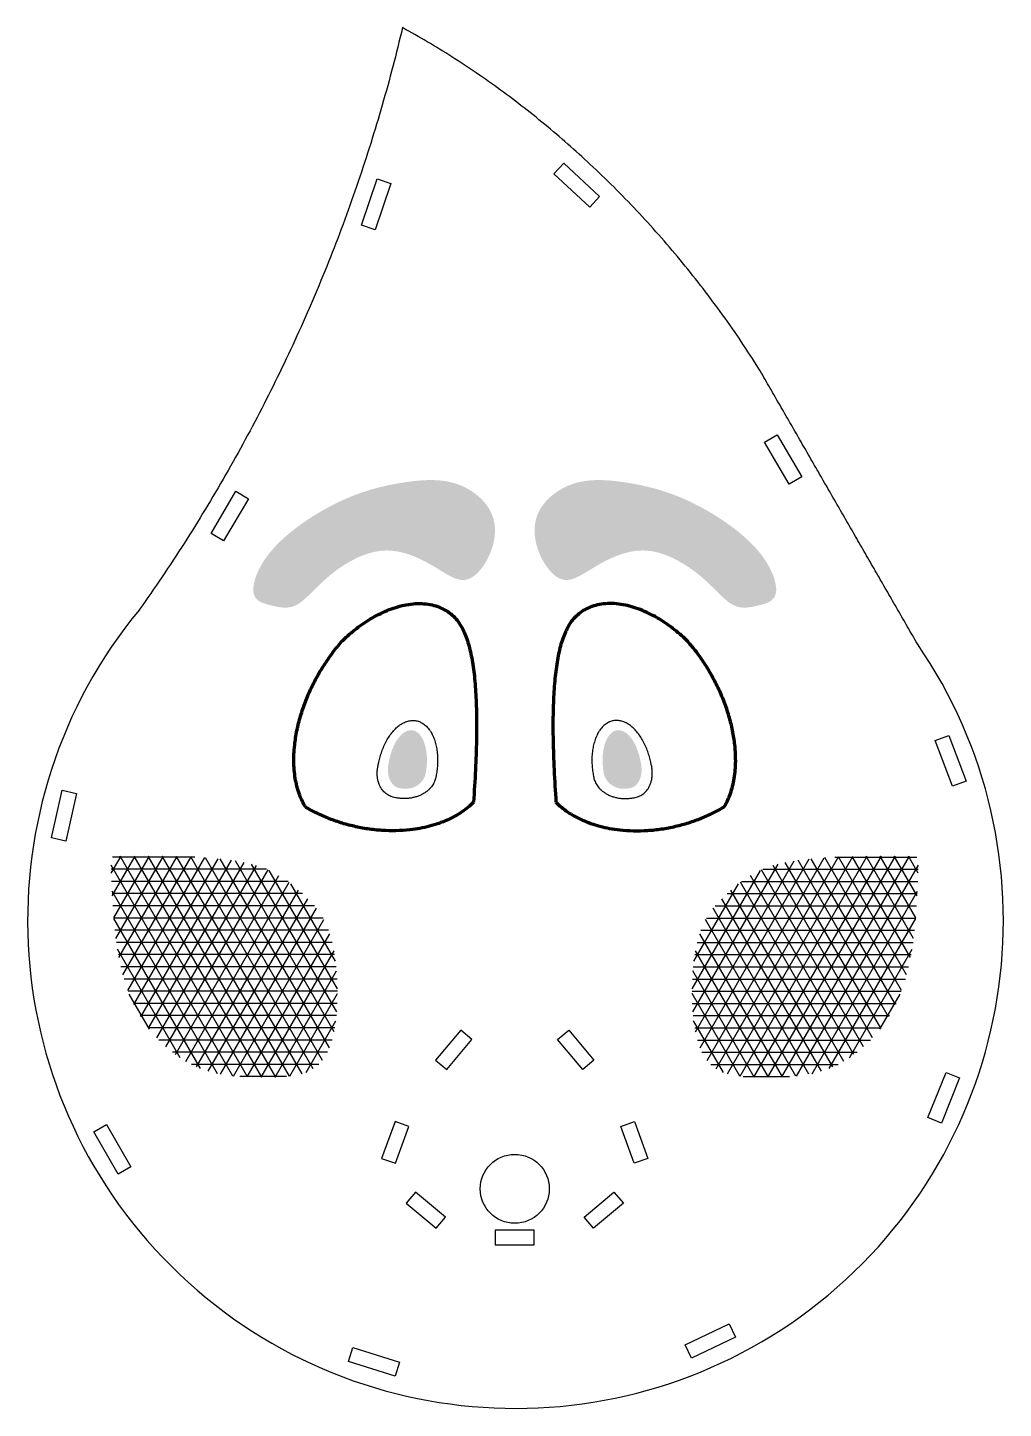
# Model space of a CAD drawing. Header units: millimetres. Extents: x -213 to 898, y -426 to 200.
# Drawn here: x 698.2 to 898.2, y -248 to 35 of the extents above; entities that cross this region are included whole.
import ezdxf

# ---------------------------------------------------------------- set-up
doc = ezdxf.new("R2010")
doc.units = ezdxf.units.MM
for name, color, linetype, true_color in [('Cut', 1, 'Continuous', 0xff0000), ('Etch', 5, 'Continuous', 0x0000ff), ('Line', 18, 'Continuous', 0x000000)]:
    doc.layers.add(name, color=color, linetype=linetype, true_color=true_color)

msp = doc.modelspace()

# ---------------------------------------------------------------- hatches: boundary and pattern name
at = {"layer": 'Etch'}
for points in [[(793.09, -72.41), (793.18, -72.15), (793.27, -71.89), (793.36, -71.63), (793.44, -71.37), (793.52, -71.11), (793.58, -70.85), (793.65, -70.58), (793.71, -70.32), (793.76, -70.06), (793.8, -69.79), (793.84, -69.53), (793.88, -69.27), (793.9, -69), (793.92, -68.74), (793.93, -68.48), (793.94, -68.21), (793.94, -67.95), (793.93, -67.69), (793.92, -67.43), (793.9, -67.17), (793.87, -66.91), (793.83, -66.65), (793.79, -66.39), (793.74, -66.14), (793.68, -65.88), (793.61, -65.63), (793.53, -65.38), (793.45, -65.13), (793.36, -64.88), (793.26, -64.64), (793.15, -64.39), (793.03, -64.15), (792.91, -63.91), (792.77, -63.67), (792.63, -63.44), (792.48, -63.21), (792.32, -62.98), (792.16, -62.75), (791.98, -62.53), (791.8, -62.31), (791.61, -62.09), (791.42, -61.88), (791.22, -61.67), (791.01, -61.46), (790.79, -61.26), (790.57, -61.07), (790.35, -60.87), (790.11, -60.69), (789.88, -60.5), (789.63, -60.32), (789.38, -60.15), (789.13, -59.98), (788.87, -59.82), (788.61, -59.66), (788.34, -59.51), (788.07, -59.36), (787.79, -59.22), (787.51, -59.08), (787.23, -58.95), (786.94, -58.83), (786.65, -58.72), (786.35, -58.61), (786.06, -58.5), (785.76, -58.41), (785.45, -58.32), (785.15, -58.24), (784.84, -58.16), (784.53, -58.09), (784.22, -58.03), (783.9, -57.97), (783.59, -57.92), (783.27, -57.88), (782.95, -57.84), (782.62, -57.81), (781.97, -57.76), (781.3, -57.73), (780.63, -57.73), (779.94, -57.74), (779.25, -57.77), (778.55, -57.82), (777.84, -57.88), (776.4, -58.05), (774.92, -58.27), (773.42, -58.53), (771.88, -58.83), (770.31, -59.2), (769.52, -59.41), (768.71, -59.63), (767.9, -59.88), (767.07, -60.14), (766.24, -60.43), (765.4, -60.74), (764.54, -61.07), (763.68, -61.43), (762.81, -61.81), (761.93, -62.22), (761.04, -62.66), (760.14, -63.12), (759.24, -63.61), (758.33, -64.12), (757.44, -64.65), (756.54, -65.21), (755.66, -65.78), (754.8, -66.37), (753.95, -66.97), (753.12, -67.58), (752.32, -68.21), (751.54, -68.85), (750.79, -69.5), (750.08, -70.15), (749.41, -70.8), (749.09, -71.14), (748.78, -71.47), (748.48, -71.8), (748.2, -72.13), (747.92, -72.46), (747.66, -72.79), (747.4, -73.12), (747.16, -73.45), (746.93, -73.78), (746.71, -74.1), (746.49, -74.42), (746.29, -74.75), (746.11, -75.06), (745.93, -75.38), (745.76, -75.69), (745.6, -76), (745.45, -76.31), (745.31, -76.61), (745.19, -76.9), (745.07, -77.19), (744.96, -77.48), (744.86, -77.76), (744.78, -78.04), (744.7, -78.31), (744.63, -78.57), (744.57, -78.83), (744.52, -79.08), (744.48, -79.32), (744.47, -79.44), (744.45, -79.55), (744.44, -79.67), (744.43, -79.78), (744.42, -79.89), (744.42, -80), (744.42, -80.1), (744.42, -80.21), (744.42, -80.31), (744.42, -80.41), (744.43, -80.51), (744.44, -80.6), (744.45, -80.7), (744.46, -80.79), (744.48, -80.88), (744.5, -80.96), (744.52, -81.05), (744.54, -81.13), (744.56, -81.21), (744.59, -81.28), (744.62, -81.36), (744.65, -81.43), (744.68, -81.51), (744.71, -81.57), (744.75, -81.64), (744.78, -81.71), (744.82, -81.77), (744.86, -81.83), (744.91, -81.9), (744.95, -81.95), (745, -82.01), (745.04, -82.07), (745.09, -82.12), (745.14, -82.17), (745.19, -82.22), (745.25, -82.27), (745.3, -82.32), (745.36, -82.37), (745.41, -82.41), (745.47, -82.46), (745.53, -82.5), (745.59, -82.54), (745.66, -82.58), (745.72, -82.62), (745.78, -82.65), (745.85, -82.69), (745.92, -82.73), (745.98, -82.76), (746.12, -82.83), (746.26, -82.89), (746.41, -82.94), (746.56, -83), (746.71, -83.05), (746.86, -83.1), (747.18, -83.19), (747.5, -83.28), (748.8, -83.59), (749.13, -83.66), (749.46, -83.72), (749.79, -83.78), (749.95, -83.8), (750.12, -83.82), (750.28, -83.84), (750.45, -83.85), (750.61, -83.86), (750.78, -83.87), (750.95, -83.87), (751.11, -83.87), (751.28, -83.86), (751.45, -83.85), (751.61, -83.83), (751.78, -83.81), (751.95, -83.78), (752.03, -83.76), (752.12, -83.74), (752.2, -83.72), (752.29, -83.7), (752.37, -83.67), (752.46, -83.65), (752.54, -83.62), (752.63, -83.59), (752.71, -83.56), (752.8, -83.53), (752.88, -83.49), (752.97, -83.46), (753.05, -83.42), (753.14, -83.38), (753.22, -83.34), (753.31, -83.29), (753.39, -83.25), (753.48, -83.2), (753.65, -83.09), (753.83, -82.98), (754, -82.86), (754.18, -82.73), (754.35, -82.6), (754.53, -82.46), (754.89, -82.15), (755.26, -81.82), (755.64, -81.47), (758.16, -79), (759.14, -78.1), (759.66, -77.64), (760.2, -77.19), (760.76, -76.74), (761.35, -76.29), (761.95, -75.86), (762.58, -75.43), (763.22, -75.02), (763.88, -74.63), (764.55, -74.25), (765.23, -73.9), (765.57, -73.73), (765.92, -73.57), (766.27, -73.42), (766.62, -73.27), (766.97, -73.13), (767.33, -73), (767.68, -72.88), (768.04, -72.76), (768.4, -72.66), (768.75, -72.56), (769.11, -72.47), (769.47, -72.4), (769.83, -72.33), (770.18, -72.27), (770.54, -72.23), (770.9, -72.2), (771.25, -72.17), (771.6, -72.16), (771.96, -72.16), (772.31, -72.17), (772.66, -72.2), (773.01, -72.23), (773.35, -72.27), (773.7, -72.32), (774.04, -72.38), (774.38, -72.44), (774.72, -72.52), (775.06, -72.6), (775.39, -72.69), (775.72, -72.78), (776.05, -72.89), (776.38, -73), (776.7, -73.11), (777.02, -73.23), (777.66, -73.49), (778.28, -73.76), (778.88, -74.04), (779.48, -74.34), (780.05, -74.65), (781.16, -75.27), (784.08, -77.03), (784.51, -77.27), (784.94, -77.49), (785.15, -77.6), (785.36, -77.69), (785.56, -77.78), (785.77, -77.86), (785.97, -77.94), (786.17, -78), (786.27, -78.03), (786.37, -78.06), (786.47, -78.09), (786.56, -78.11), (786.66, -78.13), (786.76, -78.15), (786.85, -78.16), (786.95, -78.18), (787.05, -78.19), (787.14, -78.2), (787.24, -78.2), (787.33, -78.21), (787.43, -78.21), (787.53, -78.2), (787.62, -78.2), (787.71, -78.19), (787.81, -78.18), (787.9, -78.17), (788, -78.15), (788.09, -78.13), (788.19, -78.11), (788.28, -78.08), (788.37, -78.06), (788.47, -78.02), (788.56, -77.99), (788.65, -77.95), (788.75, -77.91), (788.84, -77.87), (788.93, -77.83), (789.02, -77.78), (789.11, -77.73), (789.21, -77.67), (789.3, -77.62), (789.39, -77.56), (789.48, -77.5), (789.57, -77.43), (789.66, -77.37), (789.75, -77.3), (789.84, -77.23), (789.93, -77.16), (790.1, -77.01), (790.27, -76.85), (790.45, -76.68), (790.61, -76.5), (790.78, -76.32), (790.94, -76.13), (791.1, -75.93), (791.26, -75.73), (791.42, -75.52), (791.57, -75.31), (791.72, -75.09), (791.86, -74.86), (792, -74.63), (792.14, -74.4), (792.27, -74.16), (792.4, -73.92), (792.53, -73.67), (792.65, -73.42), (792.77, -73.17), (792.88, -72.92), (792.98, -72.66)], [(774.71, -120.92), (774.62, -120.91), (774.54, -120.9), (774.46, -120.89), (774.37, -120.87), (774.29, -120.85), (774.21, -120.83), (774.12, -120.8), (774.04, -120.77), (773.96, -120.74), (773.88, -120.71), (773.84, -120.69), (773.8, -120.67), (773.76, -120.65), (773.72, -120.63), (773.68, -120.61), (773.64, -120.59), (773.6, -120.56), (773.56, -120.54), (773.52, -120.52), (773.48, -120.49), (773.44, -120.46), (773.4, -120.44), (773.37, -120.41), (773.33, -120.38), (773.26, -120.32), (773.18, -120.26), (773.11, -120.19), (773.04, -120.12), (772.98, -120.05), (772.91, -119.98), (772.85, -119.9), (772.78, -119.82), (772.72, -119.73), (772.67, -119.65), (772.61, -119.56), (772.56, -119.47), (772.51, -119.37), (772.46, -119.28), (772.41, -119.18), (772.36, -119.07), (772.32, -118.97), (772.28, -118.86), (772.25, -118.76), (772.21, -118.65), (772.18, -118.54), (772.15, -118.42), (772.12, -118.31), (772.1, -118.19), (772.08, -118.07), (772.06, -117.96), (772.04, -117.84), (772.03, -117.72), (772.02, -117.6), (772.01, -117.47), (772, -117.35), (772, -117.23), (772, -117.11), (772, -116.98), (772.01, -116.86), (772.01, -116.74), (772.02, -116.62), (772.03, -116.49), (772.04, -116.37), (772.07, -116.13), (772.11, -115.89), (772.16, -115.66), (772.21, -115.43), (772.28, -115.1), (772.35, -114.76), (772.43, -114.43), (772.51, -114.1), (772.61, -113.76), (772.72, -113.43), (772.83, -113.1), (772.96, -112.77), (773.09, -112.45), (773.23, -112.14), (773.38, -111.84), (773.46, -111.69), (773.54, -111.54), (773.62, -111.4), (773.7, -111.26), (773.79, -111.12), (773.88, -110.99), (773.96, -110.86), (774.05, -110.74), (774.14, -110.61), (774.24, -110.5), (774.33, -110.38), (774.43, -110.27), (774.52, -110.17), (774.62, -110.07), (774.71, -109.97), (774.81, -109.88), (774.91, -109.79), (775.01, -109.7), (775.11, -109.63), (775.21, -109.55), (775.31, -109.48), (775.41, -109.42), (775.51, -109.36), (775.56, -109.33), (775.61, -109.3), (775.66, -109.28), (775.71, -109.25), (775.76, -109.23), (775.81, -109.21), (775.86, -109.19), (775.91, -109.17), (775.96, -109.15), (776.01, -109.13), (776.05, -109.12), (776.1, -109.1), (776.15, -109.09), (776.2, -109.07), (776.25, -109.06), (776.3, -109.05), (776.35, -109.04), (776.39, -109.03), (776.44, -109.03), (776.49, -109.02), (776.54, -109.02), (776.58, -109.01), (776.63, -109.01), (776.68, -109.01), (776.72, -109.01), (776.77, -109.01), (776.81, -109.01), (776.86, -109.01), (776.9, -109.01), (776.95, -109.02), (776.99, -109.02), (777.04, -109.03), (777.08, -109.03), (777.12, -109.04), (777.17, -109.05), (777.21, -109.06), (777.25, -109.07), (777.29, -109.08), (777.33, -109.09), (777.38, -109.11), (777.42, -109.12), (777.46, -109.14), (777.5, -109.15), (777.54, -109.17), (777.59, -109.19), (777.63, -109.21), (777.67, -109.23), (777.71, -109.25), (777.75, -109.27), (777.79, -109.3), (777.84, -109.32), (777.88, -109.35), (777.92, -109.37), (777.96, -109.4), (778, -109.43), (778.04, -109.46), (778.08, -109.49), (778.12, -109.52), (778.16, -109.56), (778.2, -109.59), (778.24, -109.63), (778.28, -109.66), (778.36, -109.74), (778.44, -109.82), (778.52, -109.91), (778.6, -110), (778.67, -110.09), (778.74, -110.19), (778.82, -110.3), (778.89, -110.4), (778.96, -110.52), (779.02, -110.63), (779.09, -110.75), (779.15, -110.88), (779.22, -111.01), (779.28, -111.14), (779.33, -111.28), (779.39, -111.42), (779.44, -111.56), (779.49, -111.71), (779.54, -111.86), (779.59, -112.01), (779.64, -112.17), (779.68, -112.33), (779.72, -112.49), (779.75, -112.66), (779.82, -112.99), (779.88, -113.34), (779.92, -113.69), (779.96, -114.05), (779.98, -114.41), (780, -114.77), (780, -115.13), (779.99, -115.49), (779.98, -115.85), (779.96, -116.2), (779.93, -116.56), (779.89, -116.9), (779.84, -117.24), (779.76, -117.76), (779.74, -117.85), (779.72, -117.94), (779.69, -118.04), (779.67, -118.13), (779.64, -118.22), (779.61, -118.32), (779.58, -118.41), (779.54, -118.5), (779.5, -118.6), (779.46, -118.69), (779.41, -118.78), (779.37, -118.87), (779.32, -118.96), (779.26, -119.05), (779.21, -119.14), (779.15, -119.23), (779.09, -119.31), (779.03, -119.4), (778.96, -119.48), (778.89, -119.56), (778.82, -119.64), (778.74, -119.72), (778.67, -119.8), (778.59, -119.87), (778.51, -119.95), (778.42, -120.02), (778.34, -120.09), (778.25, -120.15), (778.16, -120.22), (778.07, -120.28), (777.97, -120.34), (777.88, -120.4), (777.78, -120.45), (777.68, -120.51), (777.58, -120.56), (777.48, -120.6), (777.38, -120.65), (777.27, -120.69), (777.17, -120.73), (777.06, -120.77), (776.95, -120.8), (776.85, -120.83), (776.74, -120.86), (776.63, -120.89), (776.52, -120.91), (776.41, -120.93), (776.3, -120.95), (776.19, -120.96), (776.08, -120.98), (775.97, -120.99), (775.86, -120.99), (775.76, -121), (775.65, -121), (775.54, -121), (775.43, -121), (775.33, -120.99), (775.22, -120.99), (775.12, -120.98), (775.01, -120.97), (774.91, -120.95), (774.81, -120.94)]]:
    msp.add_hatch(color=256, dxfattribs=at).paths.add_polyline_path(points, flags=0)
at = {"layer": 'Etch', "extrusion": (0, 0, -1)}
for points in [[(-802.91, -72.41), (-802.82, -72.15), (-802.73, -71.89), (-802.64, -71.63), (-802.56, -71.37), (-802.48, -71.11), (-802.42, -70.85), (-802.35, -70.58), (-802.29, -70.32), (-802.24, -70.06), (-802.2, -69.79), (-802.16, -69.53), (-802.12, -69.27), (-802.1, -69), (-802.08, -68.74), (-802.07, -68.48), (-802.06, -68.21), (-802.06, -67.95), (-802.07, -67.69), (-802.08, -67.43), (-802.1, -67.17), (-802.13, -66.91), (-802.17, -66.65), (-802.21, -66.39), (-802.26, -66.14), (-802.32, -65.88), (-802.39, -65.63), (-802.47, -65.38), (-802.55, -65.13), (-802.64, -64.88), (-802.74, -64.64), (-802.85, -64.39), (-802.97, -64.15), (-803.09, -63.91), (-803.23, -63.67), (-803.37, -63.44), (-803.52, -63.21), (-803.68, -62.98), (-803.84, -62.75), (-804.02, -62.53), (-804.2, -62.31), (-804.39, -62.09), (-804.58, -61.88), (-804.78, -61.67), (-804.99, -61.46), (-805.21, -61.26), (-805.43, -61.07), (-805.65, -60.87), (-805.89, -60.69), (-806.12, -60.5), (-806.37, -60.32), (-806.62, -60.15), (-806.87, -59.98), (-807.13, -59.82), (-807.39, -59.66), (-807.66, -59.51), (-807.93, -59.36), (-808.21, -59.22), (-808.49, -59.08), (-808.77, -58.95), (-809.06, -58.83), (-809.35, -58.72), (-809.65, -58.61), (-809.94, -58.5), (-810.24, -58.41), (-810.55, -58.32), (-810.85, -58.24), (-811.16, -58.16), (-811.47, -58.09), (-811.78, -58.03), (-812.1, -57.97), (-812.41, -57.92), (-812.73, -57.88), (-813.05, -57.84), (-813.38, -57.81), (-814.03, -57.76), (-814.7, -57.73), (-815.37, -57.73), (-816.06, -57.74), (-816.75, -57.77), (-817.45, -57.82), (-818.16, -57.88), (-819.6, -58.05), (-821.08, -58.27), (-822.58, -58.53), (-824.12, -58.83), (-825.69, -59.2), (-826.48, -59.41), (-827.29, -59.63), (-828.1, -59.88), (-828.93, -60.14), (-829.76, -60.43), (-830.6, -60.74), (-831.46, -61.07), (-832.32, -61.43), (-833.19, -61.81), (-834.07, -62.22), (-834.96, -62.66), (-835.86, -63.12), (-836.76, -63.61), (-837.67, -64.12), (-838.56, -64.65), (-839.46, -65.21), (-840.34, -65.78), (-841.2, -66.37), (-842.05, -66.97), (-842.88, -67.58), (-843.68, -68.21), (-844.46, -68.85), (-845.21, -69.5), (-845.92, -70.15), (-846.59, -70.8), (-846.91, -71.14), (-847.22, -71.47), (-847.52, -71.8), (-847.8, -72.13), (-848.08, -72.46), (-848.34, -72.79), (-848.6, -73.12), (-848.84, -73.45), (-849.07, -73.78), (-849.29, -74.1), (-849.51, -74.42), (-849.71, -74.75), (-849.89, -75.06), (-850.07, -75.38), (-850.24, -75.69), (-850.4, -76), (-850.55, -76.31), (-850.69, -76.61), (-850.81, -76.9), (-850.93, -77.19), (-851.04, -77.48), (-851.14, -77.76), (-851.22, -78.04), (-851.3, -78.31), (-851.37, -78.57), (-851.43, -78.83), (-851.48, -79.08), (-851.52, -79.32), (-851.53, -79.44), (-851.55, -79.55), (-851.56, -79.67), (-851.57, -79.78), (-851.58, -79.89), (-851.58, -80), (-851.58, -80.1), (-851.58, -80.21), (-851.58, -80.31), (-851.58, -80.41), (-851.57, -80.51), (-851.56, -80.6), (-851.55, -80.7), (-851.54, -80.79), (-851.52, -80.88), (-851.5, -80.96), (-851.48, -81.05), (-851.46, -81.13), (-851.44, -81.21), (-851.41, -81.28), (-851.38, -81.36), (-851.35, -81.43), (-851.32, -81.51), (-851.29, -81.57), (-851.25, -81.64), (-851.22, -81.71), (-851.18, -81.77), (-851.14, -81.83), (-851.09, -81.9), (-851.05, -81.95), (-851, -82.01), (-850.96, -82.07), (-850.91, -82.12), (-850.86, -82.17), (-850.81, -82.22), (-850.75, -82.27), (-850.7, -82.32), (-850.64, -82.37), (-850.59, -82.41), (-850.53, -82.46), (-850.47, -82.5), (-850.41, -82.54), (-850.34, -82.58), (-850.28, -82.62), (-850.22, -82.65), (-850.15, -82.69), (-850.08, -82.73), (-850.02, -82.76), (-849.88, -82.83), (-849.74, -82.89), (-849.59, -82.94), (-849.44, -83), (-849.29, -83.05), (-849.14, -83.1), (-848.82, -83.19), (-848.5, -83.28), (-847.2, -83.59), (-846.87, -83.66), (-846.54, -83.72), (-846.21, -83.78), (-846.05, -83.8), (-845.88, -83.82), (-845.72, -83.84), (-845.55, -83.85), (-845.39, -83.86), (-845.22, -83.87), (-845.05, -83.87), (-844.89, -83.87), (-844.72, -83.86), (-844.55, -83.85), (-844.39, -83.83), (-844.22, -83.81), (-844.05, -83.78), (-843.97, -83.76), (-843.88, -83.74), (-843.8, -83.72), (-843.71, -83.7), (-843.63, -83.67), (-843.54, -83.65), (-843.46, -83.62), (-843.37, -83.59), (-843.29, -83.56), (-843.2, -83.53), (-843.12, -83.49), (-843.03, -83.46), (-842.95, -83.42), (-842.86, -83.38), (-842.78, -83.34), (-842.69, -83.29), (-842.61, -83.25), (-842.52, -83.2), (-842.35, -83.09), (-842.17, -82.98), (-842, -82.86), (-841.82, -82.73), (-841.65, -82.6), (-841.47, -82.46), (-841.11, -82.15), (-840.74, -81.82), (-840.36, -81.47), (-837.84, -79), (-836.86, -78.1), (-836.34, -77.64), (-835.8, -77.19), (-835.24, -76.74), (-834.65, -76.29), (-834.05, -75.86), (-833.42, -75.43), (-832.78, -75.02), (-832.12, -74.63), (-831.45, -74.25), (-830.77, -73.9), (-830.43, -73.73), (-830.08, -73.57), (-829.73, -73.42), (-829.38, -73.27), (-829.03, -73.13), (-828.67, -73), (-828.32, -72.88), (-827.96, -72.76), (-827.6, -72.66), (-827.25, -72.56), (-826.89, -72.47), (-826.53, -72.4), (-826.17, -72.33), (-825.82, -72.27), (-825.46, -72.23), (-825.1, -72.2), (-824.75, -72.17), (-824.4, -72.16), (-824.04, -72.16), (-823.69, -72.17), (-823.34, -72.2), (-822.99, -72.23), (-822.65, -72.27), (-822.3, -72.32), (-821.96, -72.38), (-821.62, -72.44), (-821.28, -72.52), (-820.94, -72.6), (-820.61, -72.69), (-820.28, -72.78), (-819.95, -72.89), (-819.62, -73), (-819.3, -73.11), (-818.98, -73.23), (-818.34, -73.49), (-817.72, -73.76), (-817.12, -74.04), (-816.52, -74.34), (-815.95, -74.65), (-814.84, -75.27), (-811.92, -77.03), (-811.49, -77.27), (-811.06, -77.49), (-810.85, -77.6), (-810.64, -77.69), (-810.44, -77.78), (-810.23, -77.86), (-810.03, -77.94), (-809.83, -78), (-809.73, -78.03), (-809.63, -78.06), (-809.53, -78.09), (-809.44, -78.11), (-809.34, -78.13), (-809.24, -78.15), (-809.15, -78.16), (-809.05, -78.18), (-808.95, -78.19), (-808.86, -78.2), (-808.76, -78.2), (-808.67, -78.21), (-808.57, -78.21), (-808.47, -78.2), (-808.38, -78.2), (-808.29, -78.19), (-808.19, -78.18), (-808.1, -78.17), (-808, -78.15), (-807.91, -78.13), (-807.81, -78.11), (-807.72, -78.08), (-807.63, -78.06), (-807.53, -78.02), (-807.44, -77.99), (-807.35, -77.95), (-807.25, -77.91), (-807.16, -77.87), (-807.07, -77.83), (-806.98, -77.78), (-806.89, -77.73), (-806.79, -77.67), (-806.7, -77.62), (-806.61, -77.56), (-806.52, -77.5), (-806.43, -77.43), (-806.34, -77.37), (-806.25, -77.3), (-806.16, -77.23), (-806.07, -77.16), (-805.9, -77.01), (-805.73, -76.85), (-805.55, -76.68), (-805.39, -76.5), (-805.22, -76.32), (-805.06, -76.13), (-804.9, -75.93), (-804.74, -75.73), (-804.58, -75.52), (-804.43, -75.31), (-804.28, -75.09), (-804.14, -74.86), (-804, -74.63), (-803.86, -74.4), (-803.73, -74.16), (-803.6, -73.92), (-803.47, -73.67), (-803.35, -73.42), (-803.23, -73.17), (-803.12, -72.92), (-803.02, -72.66)], [(-821.29, -120.92), (-821.38, -120.91), (-821.46, -120.9), (-821.54, -120.89), (-821.63, -120.87), (-821.71, -120.85), (-821.79, -120.83), (-821.88, -120.8), (-821.96, -120.77), (-822.04, -120.74), (-822.12, -120.71), (-822.16, -120.69), (-822.2, -120.67), (-822.24, -120.65), (-822.28, -120.63), (-822.32, -120.61), (-822.36, -120.59), (-822.4, -120.56), (-822.44, -120.54), (-822.48, -120.52), (-822.52, -120.49), (-822.56, -120.46), (-822.6, -120.44), (-822.63, -120.41), (-822.67, -120.38), (-822.74, -120.32), (-822.82, -120.26), (-822.89, -120.19), (-822.96, -120.12), (-823.02, -120.05), (-823.09, -119.98), (-823.15, -119.9), (-823.22, -119.82), (-823.28, -119.73), (-823.33, -119.65), (-823.39, -119.56), (-823.44, -119.47), (-823.49, -119.37), (-823.54, -119.28), (-823.59, -119.18), (-823.64, -119.07), (-823.68, -118.97), (-823.72, -118.86), (-823.75, -118.76), (-823.79, -118.65), (-823.82, -118.54), (-823.85, -118.42), (-823.88, -118.31), (-823.9, -118.19), (-823.92, -118.07), (-823.94, -117.96), (-823.96, -117.84), (-823.97, -117.72), (-823.98, -117.6), (-823.99, -117.47), (-824, -117.35), (-824, -117.23), (-824, -117.11), (-824, -116.98), (-823.99, -116.86), (-823.99, -116.74), (-823.98, -116.62), (-823.97, -116.49), (-823.96, -116.37), (-823.93, -116.13), (-823.89, -115.89), (-823.84, -115.66), (-823.79, -115.43), (-823.72, -115.1), (-823.65, -114.76), (-823.57, -114.43), (-823.49, -114.1), (-823.39, -113.76), (-823.28, -113.43), (-823.17, -113.1), (-823.04, -112.77), (-822.91, -112.45), (-822.77, -112.14), (-822.62, -111.84), (-822.54, -111.69), (-822.46, -111.54), (-822.38, -111.4), (-822.3, -111.26), (-822.21, -111.12), (-822.12, -110.99), (-822.04, -110.86), (-821.95, -110.74), (-821.86, -110.61), (-821.76, -110.5), (-821.67, -110.38), (-821.57, -110.27), (-821.48, -110.17), (-821.38, -110.07), (-821.29, -109.97), (-821.19, -109.88), (-821.09, -109.79), (-820.99, -109.7), (-820.89, -109.63), (-820.79, -109.55), (-820.69, -109.48), (-820.59, -109.42), (-820.49, -109.36), (-820.44, -109.33), (-820.39, -109.3), (-820.34, -109.28), (-820.29, -109.25), (-820.24, -109.23), (-820.19, -109.21), (-820.14, -109.19), (-820.09, -109.17), (-820.04, -109.15), (-819.99, -109.13), (-819.95, -109.12), (-819.9, -109.1), (-819.85, -109.09), (-819.8, -109.07), (-819.75, -109.06), (-819.7, -109.05), (-819.65, -109.04), (-819.61, -109.03), (-819.56, -109.03), (-819.51, -109.02), (-819.46, -109.02), (-819.42, -109.01), (-819.37, -109.01), (-819.32, -109.01), (-819.28, -109.01), (-819.23, -109.01), (-819.19, -109.01), (-819.14, -109.01), (-819.1, -109.01), (-819.05, -109.02), (-819.01, -109.02), (-818.96, -109.03), (-818.92, -109.03), (-818.88, -109.04), (-818.83, -109.05), (-818.79, -109.06), (-818.75, -109.07), (-818.71, -109.08), (-818.67, -109.09), (-818.62, -109.11), (-818.58, -109.12), (-818.54, -109.14), (-818.5, -109.15), (-818.46, -109.17), (-818.41, -109.19), (-818.37, -109.21), (-818.33, -109.23), (-818.29, -109.25), (-818.25, -109.27), (-818.21, -109.3), (-818.16, -109.32), (-818.12, -109.35), (-818.08, -109.37), (-818.04, -109.4), (-818, -109.43), (-817.96, -109.46), (-817.92, -109.49), (-817.88, -109.52), (-817.84, -109.56), (-817.8, -109.59), (-817.76, -109.63), (-817.72, -109.66), (-817.64, -109.74), (-817.56, -109.82), (-817.48, -109.91), (-817.4, -110), (-817.33, -110.09), (-817.26, -110.19), (-817.18, -110.3), (-817.11, -110.4), (-817.04, -110.52), (-816.98, -110.63), (-816.91, -110.75), (-816.85, -110.88), (-816.78, -111.01), (-816.72, -111.14), (-816.67, -111.28), (-816.61, -111.42), (-816.56, -111.56), (-816.51, -111.71), (-816.46, -111.86), (-816.41, -112.01), (-816.36, -112.17), (-816.32, -112.33), (-816.28, -112.49), (-816.25, -112.66), (-816.18, -112.99), (-816.12, -113.34), (-816.08, -113.69), (-816.04, -114.05), (-816.02, -114.41), (-816, -114.77), (-816, -115.13), (-816.01, -115.49), (-816.02, -115.85), (-816.04, -116.2), (-816.07, -116.56), (-816.11, -116.9), (-816.16, -117.24), (-816.24, -117.76), (-816.26, -117.85), (-816.28, -117.94), (-816.31, -118.04), (-816.33, -118.13), (-816.36, -118.22), (-816.39, -118.32), (-816.42, -118.41), (-816.46, -118.5), (-816.5, -118.6), (-816.54, -118.69), (-816.59, -118.78), (-816.63, -118.87), (-816.68, -118.96), (-816.74, -119.05), (-816.79, -119.14), (-816.85, -119.23), (-816.91, -119.31), (-816.97, -119.4), (-817.04, -119.48), (-817.11, -119.56), (-817.18, -119.64), (-817.26, -119.72), (-817.33, -119.8), (-817.41, -119.87), (-817.49, -119.95), (-817.58, -120.02), (-817.66, -120.09), (-817.75, -120.15), (-817.84, -120.22), (-817.93, -120.28), (-818.03, -120.34), (-818.12, -120.4), (-818.22, -120.45), (-818.32, -120.51), (-818.42, -120.56), (-818.52, -120.6), (-818.62, -120.65), (-818.73, -120.69), (-818.83, -120.73), (-818.94, -120.77), (-819.05, -120.8), (-819.15, -120.83), (-819.26, -120.86), (-819.37, -120.89), (-819.48, -120.91), (-819.59, -120.93), (-819.7, -120.95), (-819.81, -120.96), (-819.92, -120.98), (-820.03, -120.99), (-820.14, -120.99), (-820.24, -121), (-820.35, -121), (-820.46, -121), (-820.57, -121), (-820.67, -120.99), (-820.78, -120.99), (-820.88, -120.98), (-820.99, -120.97), (-821.09, -120.95), (-821.19, -120.94)]]:
    msp.add_hatch(color=256, dxfattribs=at).paths.add_polyline_path(points, flags=0)
h = msp.add_hatch(dxfattribs=at)
h.set_pattern_fill('Grid60', color=256, scale=10, style=0, pattern_type=2)
h.set_pattern_definition([(0, (-697, -45), (0, 2.5), []), (60, (-697, -45), (-2.165064, 1.25), []), (120, (-697, -45), (-2.165064, -1.25), [])])
h.paths.add_polyline_path([(-721.31, -134.78), (-725.82, -134.8), (-731.29, -134.94), (-734.16, -135.09), (-737, -135.31), (-738.38, -135.46), (-739.72, -135.63), (-741, -135.82), (-742.22, -136.04), (-742.8, -136.16), (-743.36, -136.29), (-743.9, -136.43), (-744.43, -136.57), (-744.94, -136.72), (-745.43, -136.87), (-745.91, -137.03), (-746.37, -137.2), (-746.82, -137.37), (-747.25, -137.55), (-747.67, -137.73), (-748.08, -137.92), (-748.47, -138.11), (-748.85, -138.31), (-749.22, -138.51), (-749.58, -138.72), (-749.93, -138.92), (-750.27, -139.14), (-750.6, -139.35), (-750.92, -139.57), (-751.54, -140.01), (-752.13, -140.47), (-752.7, -140.93), (-753.25, -141.39), (-754.3, -142.34), (-755.33, -143.29), (-755.83, -143.78), (-756.32, -144.28), (-756.56, -144.55), (-756.8, -144.81), (-757.03, -145.09), (-757.26, -145.37), (-757.49, -145.66), (-757.71, -145.96), (-757.93, -146.27), (-758.14, -146.59), (-758.35, -146.92), (-758.56, -147.26), (-758.76, -147.61), (-758.96, -147.98), (-759.15, -148.36), (-759.33, -148.76), (-759.51, -149.17), (-759.69, -149.6), (-759.85, -150.04), (-760.02, -150.5), (-760.17, -150.98), (-760.32, -151.48), (-760.46, -151.99), (-760.6, -152.53), (-760.73, -153.09), (-760.85, -153.67), (-760.96, -154.27), (-761.07, -154.89), (-761.26, -156.19), (-761.42, -157.55), (-761.54, -158.96), (-761.62, -160.41), (-761.67, -161.88), (-761.67, -163.36), (-761.64, -164.84), (-761.56, -166.31), (-761.43, -167.75), (-761.35, -168.45), (-761.25, -169.14), (-761.15, -169.82), (-761.03, -170.49), (-760.9, -171.14), (-760.75, -171.77), (-760.59, -172.38), (-760.42, -172.97), (-760.23, -173.53), (-760.14, -173.8), (-760.03, -174.07), (-759.93, -174.33), (-759.82, -174.59), (-759.71, -174.83), (-759.59, -175.07), (-759.47, -175.31), (-759.35, -175.53), (-759.22, -175.75), (-759.09, -175.96), (-758.96, -176.16), (-758.82, -176.36), (-758.68, -176.55), (-758.53, -176.74), (-758.39, -176.91), (-758.24, -177.08), (-758.08, -177.25), (-757.93, -177.41), (-757.77, -177.56), (-757.6, -177.71), (-757.44, -177.85), (-757.27, -177.98), (-757.1, -178.11), (-756.92, -178.24), (-756.75, -178.36), (-756.57, -178.47), (-756.39, -178.58), (-756.2, -178.69), (-756.02, -178.78), (-755.83, -178.88), (-755.64, -178.97), (-755.44, -179.05), (-755.25, -179.14), (-755.05, -179.21), (-754.85, -179.29), (-754.65, -179.35), (-754.45, -179.42), (-754.24, -179.48), (-754.03, -179.54), (-753.82, -179.59), (-753.4, -179.69), (-752.97, -179.77), (-752.53, -179.84), (-752.09, -179.9), (-751.64, -179.96), (-751.19, -180), (-750.74, -180.03), (-749.82, -180.08), (-748.88, -180.1), (-747, -180.11), (-743.22, -180.07), (-742.28, -180.03), (-741.33, -179.98), (-740.39, -179.9), (-739.45, -179.79), (-738.5, -179.66), (-738.03, -179.58), (-737.56, -179.49), (-737.08, -179.4), (-736.61, -179.29), (-736.14, -179.17), (-735.67, -179.05), (-735.2, -178.91), (-734.72, -178.76), (-734.25, -178.6), (-733.78, -178.42), (-733.31, -178.23), (-732.84, -178.03), (-732.36, -177.82), (-731.89, -177.59), (-731.42, -177.35), (-730.95, -177.09), (-730.48, -176.82), (-730.01, -176.53), (-729.54, -176.23), (-729.07, -175.91), (-728.61, -175.58), (-728.15, -175.24), (-727.69, -174.89), (-727.24, -174.52), (-726.79, -174.13), (-726.34, -173.74), (-725.9, -173.33), (-725.47, -172.9), (-725.04, -172.47), (-724.62, -172.02), (-724.2, -171.56), (-723.8, -171.09), (-723.39, -170.6), (-723, -170.1), (-722.62, -169.59), (-722.24, -169.07), (-721.87, -168.54), (-721.52, -167.99), (-721.17, -167.44), (-720.83, -166.87), (-720.5, -166.29), (-720.19, -165.7), (-719.89, -165.1), (-719.59, -164.49), (-719.31, -163.87), (-719.05, -163.24), (-718.8, -162.59), (-718.56, -161.94), (-718.33, -161.28), (-718.11, -160.62), (-717.91, -159.94), (-717.72, -159.26), (-717.36, -157.89), (-717.05, -156.52), (-716.78, -155.14), (-716.55, -153.77), (-716.34, -152.41), (-716.02, -149.78), (-715.79, -147.3), (-715.52, -143.09), (-715.3, -138.31), (-715.27, -136.54), (-715.28, -136.03), (-715.28, -135.91), (-715.28, -135.8), (-715.29, -135.7), (-715.3, -135.6), (-715.31, -135.55), (-715.32, -135.51), (-715.32, -135.47), (-715.33, -135.42), (-715.34, -135.38), (-715.35, -135.34), (-715.36, -135.32), (-715.36, -135.31), (-715.37, -135.29), (-715.38, -135.27), (-715.38, -135.25), (-715.39, -135.24), (-715.4, -135.22), (-715.41, -135.2), (-715.41, -135.19), (-715.42, -135.17), (-715.43, -135.15), (-715.44, -135.14), (-715.45, -135.13), (-715.46, -135.11), (-715.47, -135.1), (-715.48, -135.08), (-715.49, -135.07), (-715.5, -135.06), (-715.51, -135.05), (-715.52, -135.03), (-715.53, -135.02), (-715.54, -135.02), (-715.55, -135.01), (-715.55, -135.01), (-715.56, -135), (-715.57, -134.99), (-715.57, -134.99), (-715.58, -134.98), (-715.59, -134.98), (-715.6, -134.97), (-715.6, -134.97), (-715.61, -134.96), (-715.62, -134.96), (-715.63, -134.96), (-715.64, -134.95), (-715.65, -134.95), (-715.66, -134.94), (-715.67, -134.94), (-715.68, -134.93), (-715.69, -134.93), (-715.7, -134.92), (-715.72, -134.92), (-715.74, -134.91), (-715.77, -134.9), (-715.8, -134.89), (-715.83, -134.89), (-715.86, -134.88), (-715.89, -134.88), (-715.96, -134.86), (-716.05, -134.85), (-716.14, -134.84), (-716.36, -134.83), (-716.62, -134.81), (-718.32, -134.79)], flags=0)
at = {"layer": 'Etch'}
h = msp.add_hatch(dxfattribs=at)
h.set_pattern_fill('Grid60', color=256, scale=10, style=0, pattern_type=2)
h.set_pattern_definition([(0, (899, -45), (0, 2.5), []), (60, (899, -45), (-2.165064, 1.25), []), (120, (899, -45), (-2.165064, -1.25), [])])
h.paths.add_polyline_path([(874.69, -134.78), (870.18, -134.8), (864.71, -134.94), (861.84, -135.09), (859, -135.31), (857.62, -135.46), (856.28, -135.63), (855, -135.82), (853.78, -136.04), (853.2, -136.16), (852.64, -136.29), (852.1, -136.43), (851.57, -136.57), (851.06, -136.72), (850.57, -136.87), (850.09, -137.03), (849.63, -137.2), (849.18, -137.37), (848.75, -137.55), (848.33, -137.73), (847.92, -137.92), (847.53, -138.11), (847.15, -138.31), (846.78, -138.51), (846.42, -138.72), (846.07, -138.92), (845.73, -139.14), (845.4, -139.35), (845.08, -139.57), (844.46, -140.01), (843.87, -140.47), (843.3, -140.93), (842.75, -141.39), (841.7, -142.34), (840.67, -143.29), (840.17, -143.78), (839.68, -144.28), (839.44, -144.55), (839.2, -144.81), (838.97, -145.09), (838.74, -145.37), (838.51, -145.66), (838.29, -145.96), (838.07, -146.27), (837.86, -146.59), (837.65, -146.92), (837.44, -147.26), (837.24, -147.61), (837.04, -147.98), (836.85, -148.36), (836.67, -148.76), (836.49, -149.17), (836.31, -149.6), (836.15, -150.04), (835.98, -150.5), (835.83, -150.98), (835.68, -151.48), (835.54, -151.99), (835.4, -152.53), (835.27, -153.09), (835.15, -153.67), (835.04, -154.27), (834.93, -154.89), (834.74, -156.19), (834.58, -157.55), (834.46, -158.96), (834.38, -160.41), (834.33, -161.88), (834.33, -163.36), (834.36, -164.84), (834.44, -166.31), (834.57, -167.75), (834.65, -168.45), (834.75, -169.14), (834.85, -169.82), (834.97, -170.49), (835.1, -171.14), (835.25, -171.77), (835.41, -172.38), (835.58, -172.97), (835.77, -173.53), (835.86, -173.8), (835.97, -174.07), (836.07, -174.33), (836.18, -174.59), (836.29, -174.83), (836.41, -175.07), (836.53, -175.31), (836.65, -175.53), (836.78, -175.75), (836.91, -175.96), (837.04, -176.16), (837.18, -176.36), (837.32, -176.55), (837.47, -176.74), (837.61, -176.91), (837.76, -177.08), (837.92, -177.25), (838.07, -177.41), (838.23, -177.56), (838.4, -177.71), (838.56, -177.85), (838.73, -177.98), (838.9, -178.11), (839.08, -178.24), (839.25, -178.36), (839.43, -178.47), (839.61, -178.58), (839.8, -178.69), (839.98, -178.78), (840.17, -178.88), (840.36, -178.97), (840.56, -179.05), (840.75, -179.14), (840.95, -179.21), (841.15, -179.29), (841.35, -179.35), (841.55, -179.42), (841.76, -179.48), (841.97, -179.54), (842.18, -179.59), (842.6, -179.69), (843.03, -179.77), (843.47, -179.84), (843.91, -179.9), (844.36, -179.96), (844.81, -180), (845.26, -180.03), (846.18, -180.08), (847.12, -180.1), (849, -180.11), (852.78, -180.07), (853.72, -180.03), (854.67, -179.98), (855.61, -179.9), (856.55, -179.79), (857.5, -179.66), (857.97, -179.58), (858.44, -179.49), (858.92, -179.4), (859.39, -179.29), (859.86, -179.17), (860.33, -179.05), (860.8, -178.91), (861.28, -178.76), (861.75, -178.6), (862.22, -178.42), (862.69, -178.23), (863.16, -178.03), (863.64, -177.82), (864.11, -177.59), (864.58, -177.35), (865.05, -177.09), (865.52, -176.82), (865.99, -176.53), (866.46, -176.23), (866.93, -175.91), (867.39, -175.58), (867.85, -175.24), (868.31, -174.89), (868.76, -174.52), (869.21, -174.13), (869.66, -173.74), (870.1, -173.33), (870.53, -172.9), (870.96, -172.47), (871.38, -172.02), (871.8, -171.56), (872.2, -171.09), (872.61, -170.6), (873, -170.1), (873.38, -169.59), (873.76, -169.07), (874.13, -168.54), (874.48, -167.99), (874.83, -167.44), (875.17, -166.87), (875.5, -166.29), (875.81, -165.7), (876.11, -165.1), (876.41, -164.49), (876.69, -163.87), (876.95, -163.24), (877.2, -162.59), (877.44, -161.94), (877.67, -161.28), (877.89, -160.62), (878.09, -159.94), (878.28, -159.26), (878.64, -157.89), (878.95, -156.52), (879.22, -155.14), (879.45, -153.77), (879.66, -152.41), (879.98, -149.78), (880.21, -147.3), (880.48, -143.09), (880.7, -138.31), (880.73, -136.54), (880.72, -136.03), (880.72, -135.91), (880.72, -135.8), (880.71, -135.7), (880.7, -135.6), (880.69, -135.55), (880.68, -135.51), (880.68, -135.47), (880.67, -135.42), (880.66, -135.38), (880.65, -135.34), (880.64, -135.32), (880.64, -135.31), (880.63, -135.29), (880.62, -135.27), (880.62, -135.25), (880.61, -135.24), (880.6, -135.22), (880.59, -135.2), (880.59, -135.19), (880.58, -135.17), (880.57, -135.15), (880.56, -135.14), (880.55, -135.13), (880.54, -135.11), (880.53, -135.1), (880.52, -135.08), (880.51, -135.07), (880.5, -135.06), (880.49, -135.05), (880.48, -135.03), (880.47, -135.02), (880.46, -135.02), (880.45, -135.01), (880.45, -135.01), (880.44, -135), (880.43, -134.99), (880.43, -134.99), (880.42, -134.98), (880.41, -134.98), (880.4, -134.97), (880.4, -134.97), (880.39, -134.96), (880.38, -134.96), (880.37, -134.96), (880.36, -134.95), (880.35, -134.95), (880.34, -134.94), (880.33, -134.94), (880.32, -134.93), (880.31, -134.93), (880.3, -134.92), (880.28, -134.92), (880.26, -134.91), (880.23, -134.9), (880.2, -134.89), (880.17, -134.89), (880.14, -134.88), (880.11, -134.88), (880.04, -134.86), (879.95, -134.85), (879.86, -134.84), (879.64, -134.83), (879.38, -134.81), (877.68, -134.79)], flags=0)

# ---------------------------------------------------------------- linework, layer by layer
at = {"layer": 'Cut'}
for points in [[(806.02, 5.02), (808.05, 7.22), (815.39, 0.42), (813.36, -1.78)], [(769.4, -6.43), (766.56, -5.46), (769.79, 4), (772.62, 3.04)], [(849.18, -49.98), (851.77, -48.46), (856.83, -57.08), (854.25, -58.6)], [(738.33, -70.17), (735.75, -68.65), (740.82, -60.03), (743.41, -61.55)], [(884.16, -111.11), (886.97, -110.05), (890.5, -119.41), (887.69, -120.47)], [(705.99, -131.73), (703.06, -131.08), (705.23, -121.32), (708.16, -121.97)], [(886.41, -179.14), (889.19, -180.26), (885.45, -189.53), (882.67, -188.41)], [(719.34, -198.47), (716.74, -199.97), (711.73, -191.32), (714.32, -189.82)], [(841.98, -230.69), (843.27, -233.4), (834.23, -237.69), (832.94, -234.98)], [(774.37, -238.52), (773.48, -241.38), (763.93, -238.41), (764.82, -235.55)]]:
    msp.add_lwpolyline(points, close=True, dxfattribs=at)
at = {"layer": 'Cut', "color": 1, "true_color": 0xff0000}
for points in [[(784.08, -178.53), (789.22, -172.4), (786.92, -170.47), (781.78, -176.6)], [(811.92, -178.53), (806.78, -172.4), (809.08, -170.47), (814.22, -176.6)], [(773.54, -197.77), (776.28, -190.25), (773.46, -189.23), (770.72, -196.75)], [(822.46, -197.77), (819.72, -190.25), (822.54, -189.23), (825.28, -196.75)], [(775.74, -205.94), (781.87, -211.09), (783.8, -208.79), (777.67, -203.65)], [(820.26, -205.94), (814.13, -211.09), (812.2, -208.79), (818.33, -203.65)], [(794, -214.5), (802, -214.5), (802, -211.5), (794, -211.5)]]:
    msp.add_lwpolyline(points, close=True, dxfattribs=at)
at = {"layer": 'Cut'}
msp.add_circle((798, -203), 7.07, dxfattribs=at)
msp.add_arc((798.15, -148), 100, 140.4425, 34.5352, dxfattribs=at)
for points, weights in [([(775, 35.01), (759.63, -29.9), (721.05, -84.31)], [1, 0.981602349103, 1]), ([(848.06, -34.92), (819.28, 10.71), (775, 35.01)], [1, 0.950775848769, 1])]:
    msp.add_rational_spline(points, weights, degree=2, dxfattribs=at)
msp.add_open_spline([(880.53, -91.31), (864.29, -63.11), (848.06, -34.92)], degree=2, dxfattribs=at)
at = {"layer": 'Line', "lineweight": 80}
for points, weights in [([(762.74, -90.59), (776.81, -77.09), (791.74, -91.89), (789.55, -123.78)], [1, 0.707106781187, 1, 1]), ([(833.26, -90.59), (819.19, -77.09), (804.26, -91.89), (806.45, -123.78)], [1, 0.707106781187, 1, 1]), ([(755.12, -124.77), (745.78, -109.57), (762.74, -90.59)], [1, 0.707106781187, 1]), ([(840.88, -124.77), (850.22, -109.57), (833.26, -90.59)], [1, 0.707106781187, 1]), ([(789.55, -123.78), (776.18, -137.14), (755.12, -124.77)], [1, 0.707106781187, 1]), ([(806.45, -123.78), (819.82, -137.14), (840.88, -124.77)], [1, 0.707106781187, 1])]:
    msp.add_rational_spline(points, weights, degree=2, dxfattribs=at)
at = {"layer": 'Line'}
for points in [[(770.14, -115.57), (772.14, -105.67), (778, -107.1), (783.86, -108.53), (781.86, -118.43)], [(825.86, -115.57), (823.86, -105.67), (818, -107.1), (812.14, -108.53), (814.14, -118.43)]]:
    msp.add_rational_spline(points, [1, 0.707106781187, 1, 0.707106781187, 1], degree=2, knots=[1.570796, 1.570796, 1.570796, 3.141593, 3.141593, 4.712389, 4.712389, 4.712389], dxfattribs=at)
for points in [[(774, -122.9), (768.14, -122.47), (770.14, -115.57)], [(822, -122.9), (827.86, -122.47), (825.86, -115.57)], [(781.86, -118.43), (781, -124), (774, -122.9)], [(814.14, -118.43), (815, -124), (822, -122.9)]]:
    msp.add_rational_spline(points, [1, 0.707106781187, 1], degree=2, dxfattribs=at)

doc.saveas('drawing.dxf')
